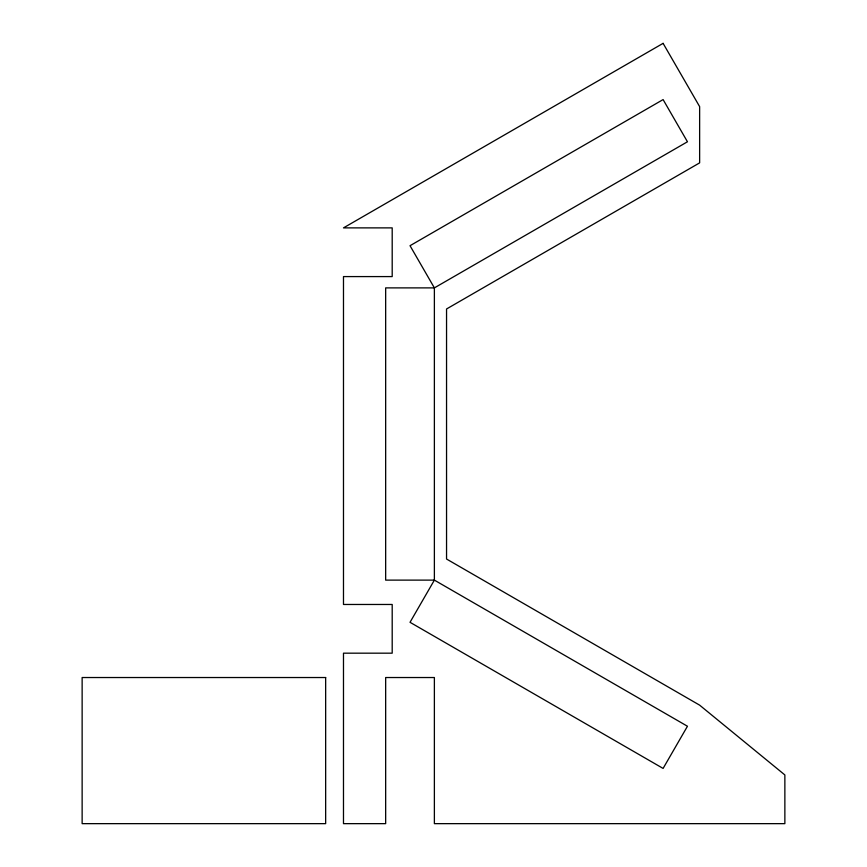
<?xml version="1.0" encoding="UTF-8"?>
<svg xmlns="http://www.w3.org/2000/svg" width="867" height="867" viewBox="0 0 867 867"><rect width="100%" height="100%" fill="white"/><g stroke="black" fill="none" stroke-linecap="round" stroke-linejoin="round"><path stroke-width="1.3" d="M434.378 580.121L410.026 622.3L663.103 768.422L687.455 726.243L434.378 580.121L385.663 580.121L385.663 287.887L434.378 287.887L687.455 141.776L663.103 99.586L410.026 245.708L434.378 287.887L434.378 580.121M663.103 43.35L343.484 227.88L392.198 227.88L392.198 276.584L343.484 276.584L343.484 604.472L392.198 604.472L392.198 653.176L343.484 653.176L343.484 823.65L385.663 823.65L385.663 677.528L434.378 677.528L434.378 823.65L784.863 823.65L784.863 774.946L699.636 705.153L446.548 559.031L446.548 308.977L699.636 162.866L699.636 106.619L663.103 43.35M325.656 677.528L82.137 677.528L82.137 823.65L325.656 823.65L325.656 677.528"/></g></svg>
